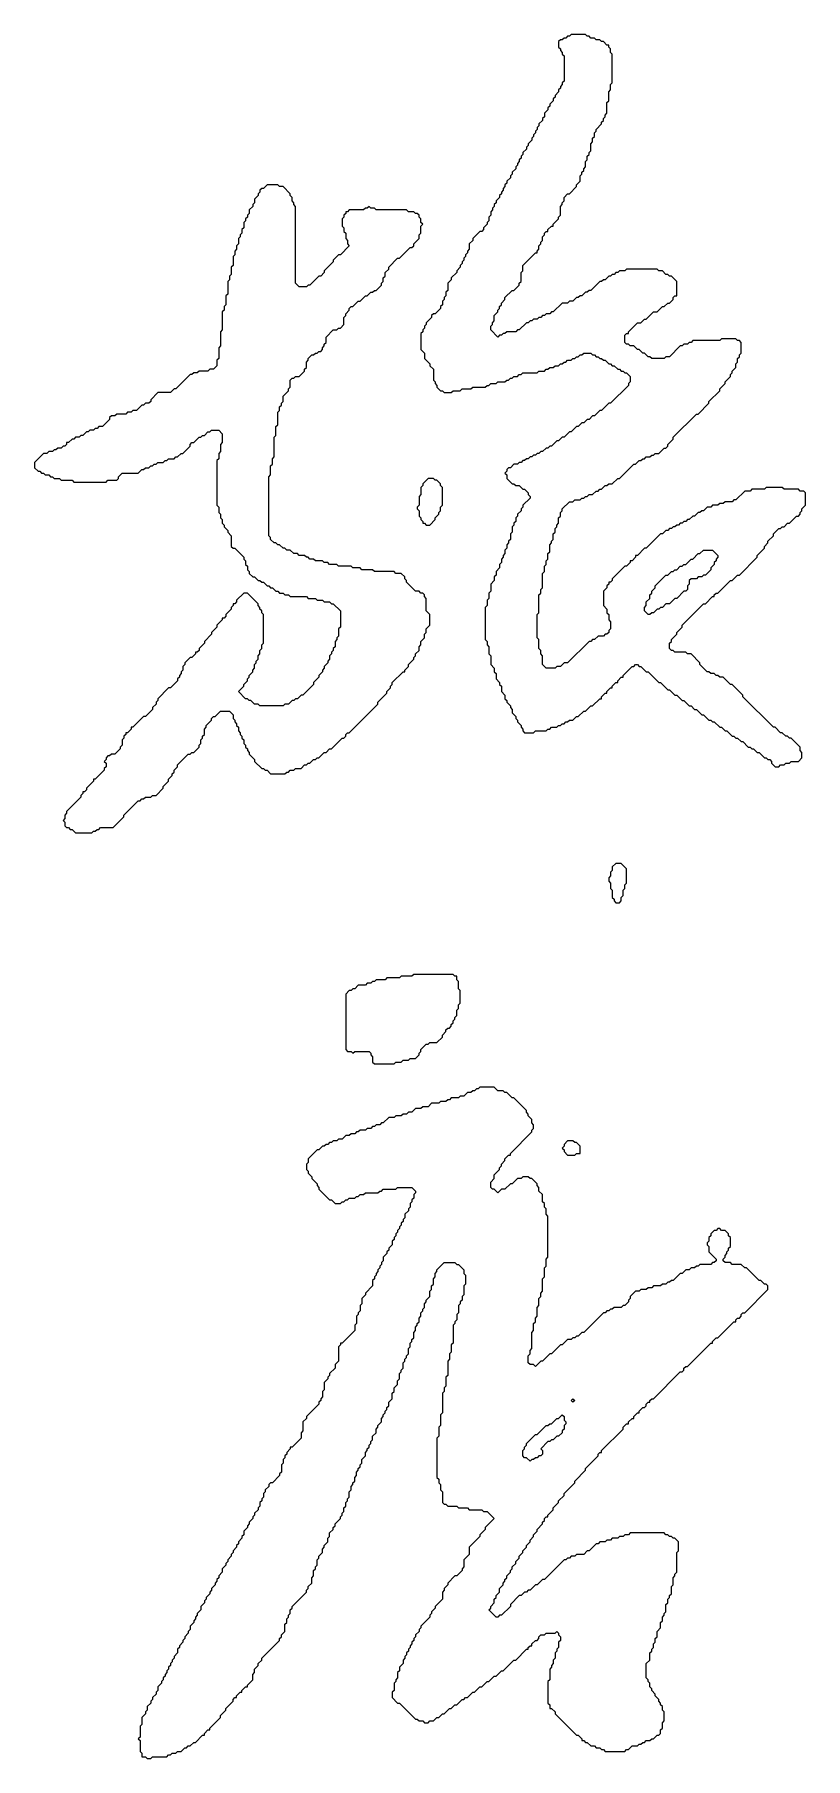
# Model space of a CAD drawing. Header units: millimetres. Extents: x 278 to 494, y 18 to 500.
import ezdxf

# ---------------------------------------------------------------- set-up
doc = ezdxf.new("R2010")
doc.units = ezdxf.units.MM

msp = doc.modelspace()

# ---------------------------------------------------------------- linework, layer by layer
for points in [[(428, 499.5), (427.5, 499), (427, 499), (426.5, 498.5), (426, 498.5), (425.5, 498), (425, 498), (424.5, 497.5), (424.5, 496), (425, 495.5), (425, 495), (425.5, 494.5), (425.5, 494), (426, 493.5), (426, 486.5), (425.5, 486), (425.5, 485.5), (425, 485), (425, 484.5), (424.5, 484), (424.5, 483.5), (423.5, 482.5), (423.5, 482), (423, 481.5), (423, 481), (422, 480), (422, 479.5), (421.5, 479), (421.5, 478.5), (420.5, 477.5), (420.5, 476.5), (420, 476), (420, 475.5), (419, 474.5), (419, 474), (418.5, 473.5), (418.5, 473), (418, 472.5), (418, 472), (417.5, 471.5), (417.5, 471), (417, 470.5), (417, 470), (416, 469), (416, 468.5), (415.5, 468), (415.5, 467.5), (414.5, 466.5), (414.5, 466), (414, 465.5), (414, 465), (413.5, 464.5), (413.5, 464), (413, 463.5), (413, 463), (412.5, 462.5), (412.5, 462), (411.5, 461), (411.5, 460.5), (411, 460), (411, 459.5), (410, 458.5), (410, 458), (409.5, 457.5), (409.5, 457), (409, 456.5), (409, 456), (408.5, 455.5), (408.5, 455), (408, 454.5), (408, 454), (407, 453), (407, 452.5), (406.5, 452), (406.5, 451.5), (406, 451), (406, 450.5), (405.5, 450), (405.5, 449), (405, 448.5), (405, 447.5), (404.5, 447), (404.5, 446.5), (403.5, 445.5), (403.5, 445), (403, 444.5), (402.5, 444.5), (400.5, 442.5), (400.5, 442), (399.5, 441), (399.5, 439.5), (399, 439), (399, 438.5), (398.5, 438), (398.5, 437.5), (398, 437), (398, 436.5), (397.5, 436), (397.5, 435.5), (397, 435), (397, 434.5), (396, 433.5), (396, 433), (394.5, 431.5), (394.5, 431), (393.5, 430), (393.5, 428), (393, 427.5), (393, 426.5), (392.5, 426), (392.5, 425.5), (392, 425), (392, 424), (391.5, 423.5), (391.5, 423), (390, 421.5), (389.5, 421.5), (389, 421), (389, 420.5), (387.5, 419), (387.5, 418.5), (387, 418), (387, 417.5), (386.5, 417), (386.5, 416.5), (386, 416), (386, 411.5), (387, 410.5), (387, 409), (388.5, 407.5), (388.5, 407), (389.5, 406), (389.5, 403), (390, 402.5), (390, 402), (390.5, 401.5), (390.5, 401), (391.5, 400), (392, 400), (392.5, 399.5), (394.5, 399.5), (395, 400), (397, 400), (397.5, 400.5), (400, 400.5), (400.5, 401), (404, 401), (404.5, 401.5), (405, 401.5), (405.5, 402), (407, 402), (407.5, 402.5), (409.5, 402.5), (410, 403), (410.5, 403), (411, 403.5), (411.5, 403.5), (412, 404), (413, 404), (413.5, 404.5), (414, 404.5), (414.5, 405), (418.5, 405), (419, 405.5), (420.5, 405.5), (421, 406), (421.5, 406), (422, 406.5), (423, 406.5), (423.5, 407), (424.5, 407), (425, 407.5), (425.5, 407.5), (426, 408), (426.5, 408), (427, 408.5), (428, 408.5), (428.5, 409), (429, 409), (429.5, 409.5), (430, 409.5), (430.5, 410), (431, 410), (431.5, 410.5), (433.5, 410.5), (434, 410), (434.5, 410), (435, 409.5), (435.5, 409.5), (436, 409), (436.5, 409), (437, 408.5), (437.5, 408.5), (438.5, 407.5), (439, 407.5), (439.5, 407), (440, 407), (441, 406), (441.5, 406), (442, 405.5), (442.5, 405.5), (443, 405), (443.5, 405), (444.5, 404), (444.5, 402.5), (444, 402), (444, 401.5), (439, 396.5), (438.5, 396.5), (436.5, 394.5), (436, 394.5), (434.5, 393), (434, 393), (433, 392), (432.5, 392), (431.5, 391), (431, 391), (430, 390), (429.5, 390), (428, 388.5), (427.5, 388.5), (426, 387), (425.5, 387), (424.5, 386), (424, 386), (422.5, 384.5), (422, 384.5), (421.5, 384), (421, 384), (420, 383), (419.5, 383), (419, 382.5), (418.5, 382.5), (418, 382), (417.5, 382), (417, 381.5), (416.5, 381.5), (416, 381), (415.5, 381), (415, 380.5), (414.5, 380.5), (414, 380), (413.5, 380), (413, 379.5), (412, 379.5), (411, 378.5), (410.5, 378.5), (410, 378), (410, 377.5), (409.5, 377), (410, 376.5), (410, 375.5), (411.5, 374), (412, 374), (412.5, 373.5), (413.5, 373.5), (414.5, 372.5), (415, 372.5), (416, 371.5), (416, 371), (416.5, 370.5), (416.5, 370), (414.5, 368), (414.5, 367.5), (414, 367), (414, 366.5), (413, 365.5), (413, 365), (412.5, 364.5), (412.5, 363.5), (412, 363), (412, 362.5), (411.5, 362), (411.5, 360.5), (411, 360), (411, 358.5), (410.5, 358), (410.5, 357.5), (410, 357), (410, 356), (409.5, 355.5), (409.5, 354.5), (409, 354), (409, 353.5), (408.5, 353), (408.5, 352), (408, 351.5), (408, 350.5), (407, 349.5), (407, 348.5), (406.5, 348), (406.5, 347), (405.5, 346), (405.5, 344), (405, 343.5), (405, 342), (404.5, 341.5), (404.5, 340), (404, 339.5), (404, 330.5), (404.5, 330), (404.5, 329), (405, 328.5), (405, 326.5), (405.5, 326), (405.5, 323.5), (406.5, 322.5), (406.5, 321.5), (407, 321), (407, 319.5), (408, 318.5), (408, 318), (408.5, 317.5), (408.5, 316), (409.5, 315), (409.5, 314), (410, 313.5), (410, 313), (411, 312), (411, 311.5), (411.5, 311), (411.5, 310), (412.5, 309), (412.5, 308.5), (413, 308), (413, 307.5), (414, 306.5), (414, 306), (414.5, 305.5), (414.5, 305), (415, 304.5), (417.5, 304.5), (418, 305), (421, 305), (421.5, 305.5), (422, 305.5), (422.5, 306), (424, 306), (424.5, 306.5), (425, 306.5), (425.5, 307), (426, 307), (426.5, 307.5), (427, 307.5), (427.5, 308), (428.5, 308), (429.5, 309), (430, 309), (431.5, 310.5), (432, 310.5), (433.5, 312), (434, 312), (436, 314), (436.5, 314), (436.5, 314.5), (437.5, 315.5), (438, 315.5), (438, 316), (439, 317), (439.5, 317), (439.5, 317.5), (440.5, 318.5), (441, 318.5), (441, 319), (442, 320), (442.5, 320), (442.5, 320.5), (445, 323), (445.5, 323), (446, 323.5), (446.5, 323.5), (447, 323), (447.5, 323), (449, 321.5), (449.5, 321.5), (452.5, 318.5), (453, 318.5), (455, 316.5), (455.5, 316.5), (457, 315), (457.5, 315), (459, 313.5), (459.5, 313.5), (461, 312), (461.5, 312), (462.5, 311), (463, 311), (464.5, 309.5), (465, 309.5), (466.5, 308), (467, 308), (467.5, 307.5), (468, 307.5), (469.5, 306), (470, 306), (471, 305), (471.5, 305), (473, 303.5), (473.5, 303.5), (474, 303), (474.5, 303), (475.5, 302), (476, 302), (477.5, 300.5), (478, 300.5), (478.5, 300), (479, 300), (480, 299), (480.5, 299), (482, 297.5), (482.5, 297.5), (483, 297), (483.5, 297), (484, 296.5), (484, 296), (485, 295), (486, 295), (486.5, 295.5), (487.5, 295.5), (488, 296), (489, 296), (489.5, 296.5), (491.5, 296.5), (492.5, 297.5), (492.5, 299), (492, 299.5), (492, 300.5), (489.5, 303), (489, 303), (488.5, 303.5), (488, 303.5), (487, 304.5), (486.5, 304.5), (485, 306), (484.5, 306), (476, 314.5), (476, 315), (473, 318), (472.5, 318), (470.5, 320), (469.5, 320), (469, 320.5), (468.5, 320.5), (468, 321), (467, 321), (466.5, 321.5), (466, 321.5), (464, 323.5), (464, 324), (461.5, 326.5), (460.5, 326.5), (460, 327), (457, 327), (456.5, 327.5), (456, 327.5), (455.5, 328), (455.5, 329.5), (456, 330), (456, 330.5), (457.5, 332), (457.5, 332.5), (459, 334), (459, 334.5), (465, 340.5), (465.5, 340.5), (467.5, 342.5), (468, 342.5), (468, 343), (468.5, 343.5), (469, 343.5), (472.5, 347), (473, 347), (474.5, 348.5), (475, 348.5), (480, 353.5), (480, 354), (482, 356), (482, 356.5), (483, 357.5), (483, 358), (484.5, 359.5), (484.5, 360), (486, 361.5), (486.5, 361.5), (487, 362), (487.5, 362), (488.5, 363), (489, 363), (491, 365), (491.5, 365), (492, 365.5), (492, 366), (492.5, 366.5), (492.5, 367), (493.5, 368), (493.5, 371.5), (493, 372), (492, 372), (491.5, 372.5), (487.5, 372.5), (487, 373), (482.5, 373), (482, 372.5), (478.5, 372.5), (478, 372), (476.5, 372), (474, 369.5), (473.5, 369.5), (473, 369), (471, 369), (470.5, 368.5), (469.5, 368.5), (469, 368), (467.5, 368), (467, 367.5), (466, 367.5), (465, 366.5), (464.5, 366.5), (464, 366), (463.5, 366), (462.5, 365), (462, 365), (461, 364), (460.5, 364), (460, 363.5), (459.5, 363.5), (459, 363), (458.5, 363), (458, 362.5), (457.5, 362.5), (457, 362), (456.5, 362), (456, 361.5), (455.5, 361.5), (455, 361), (454.5, 361), (453.5, 360), (453, 360), (449, 356), (448.5, 356), (446.5, 354), (446, 354), (446, 353.5), (445, 352.5), (444.5, 352.5), (444.5, 352), (443.5, 351), (443, 351), (439.5, 347.5), (439.5, 347), (439, 346.5), (438.5, 346.5), (438.5, 346), (438, 345.5), (438, 345), (437, 344), (437, 340), (438, 339), (438, 338), (438.5, 337.5), (438.5, 336), (439, 335.5), (439, 333.5), (438.5, 333), (438.5, 332.5), (438, 332), (437.5, 332), (437, 331.5), (435.5, 331.5), (434.5, 330.5), (434, 330.5), (433.5, 330), (433, 330), (427, 324), (426, 324), (425, 323), (424, 323), (423.5, 322.5), (421, 322.5), (420, 323.5), (420, 326), (419.5, 326.5), (419.5, 327.5), (419, 328), (419, 330.5), (418.5, 331), (418.5, 337.5), (419, 338), (419, 343), (419.5, 343.5), (419.5, 344.5), (420, 345), (420, 349), (420.5, 349.5), (420.5, 351), (421, 351.5), (421, 352.5), (421.5, 353), (421.5, 354.5), (422, 355), (422, 357), (422.5, 357.5), (422.5, 358), (423, 358.5), (423, 360), (423.5, 360.5), (423.5, 361.5), (424, 362), (424, 362.5), (424.5, 363), (424.5, 364.5), (425, 365), (425, 366), (425.5, 366.5), (425.5, 367), (427.5, 369), (428.5, 369), (429, 369.5), (430.5, 369.5), (431, 370), (431.5, 370), (432, 370.5), (432.5, 370.5), (433, 371), (434, 371), (435, 372), (435.5, 372), (436, 372.5), (436.5, 372.5), (437.5, 373.5), (438, 373.5), (438.5, 374), (439.5, 374), (441, 375.5), (441.5, 375.5), (445.5, 379.5), (446, 379.5), (447, 380.5), (447.5, 380.5), (448, 381), (448.5, 381), (449, 381.5), (450, 381.5), (450.5, 382), (451, 382), (451.5, 382.5), (452.5, 382.5), (454, 384), (454.5, 384), (455, 384.5), (455, 385), (456.5, 386.5), (456.5, 387), (463, 393.5), (463.5, 393.5), (466.5, 396.5), (466.5, 397), (469.5, 400), (469.5, 400.5), (471, 402), (471, 402.5), (472.5, 404), (472.5, 404.5), (473, 405), (473, 405.5), (474, 406.5), (474, 407.5), (474.5, 408), (474.5, 409), (475, 409.5), (475, 410), (475.5, 410.5), (475.5, 413.5), (475, 414), (474.5, 414), (474, 414.5), (470, 414.5), (469.5, 414), (462, 414), (461.5, 413.5), (461, 413.5), (460.5, 413), (459.5, 413), (459, 412.5), (458.5, 412.5), (455.5, 409.5), (454.5, 409.5), (454, 409), (450.5, 409), (450, 409.5), (449.5, 409.5), (448.5, 410.5), (448, 410.5), (447, 411.5), (446.5, 411.5), (445.5, 412.5), (444.5, 412.5), (444, 413), (443.5, 413), (443, 413.5), (443, 415.5), (443.5, 416), (444, 416), (444, 416.5), (446.5, 419), (447.5, 419), (448.5, 420), (449, 420), (451, 422), (452, 422), (453.5, 423.5), (454, 423.5), (455, 424.5), (455.5, 424.5), (456.5, 425.5), (456.5, 426), (457, 426.5), (457.5, 426.5), (457.5, 430.5), (456, 432), (455.5, 432), (455, 432.5), (454.5, 432.5), (453.5, 433.5), (452.5, 433.5), (452, 434), (443.5, 434), (443, 433.5), (441.5, 433.5), (441, 433), (440.5, 433), (440, 432.5), (439.5, 432.5), (439, 432), (438.5, 432), (437.5, 431), (437, 431), (436.5, 430.5), (436, 430.5), (433.5, 428), (433, 428), (432.5, 427.5), (432, 427.5), (431, 426.5), (430.5, 426.5), (430, 426), (429.5, 426), (428.5, 425), (427.5, 425), (427, 424.5), (425.5, 424.5), (423, 422), (422.5, 422), (422, 421.5), (421, 421.5), (420.5, 421), (420, 421), (419.5, 420.5), (419, 420.5), (418.5, 420), (417.5, 420), (417, 419.5), (416.5, 419.5), (416, 419), (415.5, 419), (413.5, 417), (413, 417), (412.5, 416.5), (410, 416.5), (409.5, 416), (409, 416), (408.5, 415.5), (408, 415.5), (407.5, 415), (405.5, 417), (405.5, 418), (406, 418.5), (406, 419), (406.5, 419.5), (406.5, 421), (407.5, 422), (407.5, 422.5), (408, 423), (408, 423.5), (408.5, 424), (408.5, 424.5), (409.5, 425.5), (409.5, 426), (411.5, 428), (412, 428), (413.5, 429.5), (413.5, 430), (414, 430.5), (414, 433), (414.5, 433.5), (414.5, 435), (418, 438.5), (418.5, 438.5), (418.5, 439), (419, 439.5), (419, 440.5), (419.5, 441), (419.5, 441.5), (420, 442), (420, 443), (420.5, 443.5), (420.5, 444), (421, 444.5), (421.5, 444.5), (421.5, 445), (422.5, 446), (423, 446), (423, 446.5), (424.5, 448), (424.5, 448.5), (425, 449), (425, 451.5), (425.5, 452), (425.5, 452.5), (426, 453), (426, 454), (427, 455), (427.5, 455), (429.5, 457), (429.5, 457.5), (430.5, 458.5), (430.5, 460), (431, 460.5), (431, 461), (431.5, 461.5), (431.5, 462), (432, 462.5), (432, 464), (432.5, 464.5), (432.5, 465.5), (433, 466), (433, 466.5), (433.5, 467), (433.5, 469), (434, 469.5), (434, 470.5), (434.5, 471), (434.5, 472), (435, 472.5), (435, 473), (436.5, 474.5), (436.5, 475), (437, 475.5), (437, 476), (437.5, 476.5), (437.5, 477), (438, 477.5), (438, 480.5), (438.5, 481), (438.5, 483.5), (439, 484), (439, 485.5), (439.5, 486), (439.5, 494), (439, 494.5), (439, 495.5), (438.5, 496), (438.5, 496.5), (438, 496.5), (437, 497.5), (436.5, 497.5), (436, 498), (435, 498), (434.5, 498.5), (433.5, 498.5), (433, 499), (432.5, 499), (432, 499.5)], [(343, 457.5), (342, 456.5), (341.5, 456.5), (341, 456), (341, 455.5), (340.5, 455), (340.5, 454.5), (339.5, 453.5), (339.5, 452.5), (339, 452), (339, 451.5), (338, 450.5), (338, 449.5), (337.5, 449), (337.5, 448.5), (337, 448), (337, 447.5), (336.5, 447), (336.5, 445.5), (336, 445), (336, 444), (335.5, 443.5), (335.5, 443), (335, 442.5), (335, 441), (334.5, 440.5), (334.5, 439.5), (334, 439), (334, 438), (333.5, 437.5), (333.5, 435), (333, 434.5), (333, 432.5), (332.5, 432), (332.5, 431), (332, 430.5), (332, 427), (331.5, 426.5), (331.5, 424), (331, 423.5), (331, 422.5), (330.5, 422), (330.5, 417), (330, 416.5), (330, 412.5), (329.5, 412), (329.5, 409), (329, 408.5), (329, 407), (328, 406), (327, 406), (326.5, 405.5), (324, 405.5), (323.5, 405), (322.5, 405), (322, 404.5), (321.5, 404.5), (317.5, 400.5), (317, 400.5), (316, 399.5), (312.5, 399.5), (310.5, 397.5), (310.5, 397), (310, 396.5), (309, 396.5), (308.5, 396), (308, 396), (306.5, 394.5), (305.5, 394.5), (305, 394), (304, 394), (303.5, 393.5), (301, 393.5), (300.5, 393), (299.5, 393), (299, 392.5), (299, 392), (297, 390), (296, 390), (295.5, 389.5), (295, 389.5), (294.5, 389), (293.5, 389), (293, 388.5), (292.5, 388.5), (291.5, 387.5), (291, 387.5), (290.5, 387), (289.5, 387), (289, 386.5), (288.5, 386.5), (287.5, 385.5), (287, 385.5), (287, 385), (286.5, 384.5), (286, 384.5), (285.5, 384), (284.5, 384), (284, 383.5), (283.5, 383.5), (283, 383), (282, 383), (281.5, 382.5), (280.5, 382.5), (278, 380), (278, 378.5), (279, 377.5), (279.5, 377.5), (280, 377), (280.5, 377), (281, 376.5), (282, 376.5), (282.5, 376), (283, 376), (283.5, 375.5), (285, 375.5), (285.5, 375), (288.5, 375), (289, 374.5), (298, 374.5), (298.5, 375), (301, 375), (301.5, 375.5), (301.5, 376), (302.5, 377), (307, 377), (308, 378), (308.5, 378), (309, 378.5), (310, 378.5), (310.5, 379), (311, 379), (311.5, 379.5), (312, 379.5), (312.5, 380), (314, 380), (314.5, 380.5), (315, 380.5), (315.5, 381), (317, 381), (317.5, 381.5), (318, 381.5), (319, 382.5), (319.5, 382.5), (321.5, 384.5), (321.5, 385), (322, 385.5), (322.5, 385.5), (324, 387), (324.5, 387), (325, 387.5), (325.5, 387.5), (326.5, 388.5), (327, 388.5), (327.5, 389), (329.5, 389), (330.5, 388), (330.5, 385.5), (330, 385), (330, 383), (329.5, 382.5), (329.5, 381), (329, 380.5), (329, 368), (329.5, 367.5), (329.5, 366), (330, 365.5), (330, 364.5), (330.5, 364), (330.5, 363), (331, 362.5), (331, 362), (332, 361), (332, 360.5), (333, 359.5), (333, 356.5), (333.5, 356), (334, 356), (336.5, 353.5), (336.5, 353), (337, 352.5), (337, 351.5), (337.5, 351), (337.5, 350), (338, 349.5), (338, 349), (339, 348), (339.5, 348), (340.5, 347), (341, 347), (341.5, 346.5), (342, 346.5), (343, 345.5), (343.5, 345.5), (344, 345), (344.5, 345), (345.5, 344), (346, 344), (346.5, 343.5), (347.5, 343.5), (348, 343), (349, 343), (349.5, 342.5), (354, 342.5), (354.5, 342), (356.5, 342), (357, 341.5), (358.5, 341.5), (359, 341), (360.5, 341), (361, 340.5), (361.5, 340.5), (363.5, 338.5), (363.5, 334), (363, 333.5), (363, 331.5), (362.5, 331), (362.5, 330.5), (362, 330), (362, 328.5), (361.5, 328), (361.5, 327.5), (361, 327), (361, 326.5), (360.5, 326), (360.5, 325), (360, 324.5), (360, 324), (359, 323), (359, 322.5), (358.5, 322), (358.5, 321.5), (357.5, 320.5), (357.5, 320), (356, 318.5), (356, 318), (353, 315), (352.5, 315), (351.5, 314), (351, 314), (350.5, 313.5), (350, 313.5), (349, 312.5), (348, 312.5), (347.5, 312), (341, 312), (340.5, 312.5), (339.5, 312.5), (338.5, 313.5), (338, 313.5), (337.5, 314), (337, 314), (335, 316), (336.5, 317.5), (336.5, 318), (337.5, 319), (337.5, 319.5), (338, 320), (338, 320.5), (339, 321.5), (339, 322), (339.5, 322.5), (339.5, 323.5), (340, 324), (340, 324.5), (340.5, 325), (340.5, 326), (341, 326.5), (341, 327.5), (341.5, 328), (341.5, 329), (342, 329.5), (342, 337.5), (341.5, 338), (341.5, 338.5), (341, 339), (341, 339.5), (340.5, 340), (340.5, 340.5), (337.5, 343.5), (336.5, 343.5), (334.5, 341.5), (334.5, 341), (334, 340.5), (333.5, 340.5), (333.5, 340), (333, 339.5), (333, 339), (331.5, 337.5), (331.5, 337), (331, 336.5), (330.5, 336.5), (330.5, 336), (329, 334.5), (329, 334), (327.5, 332.5), (327.5, 332), (325.5, 330), (325.5, 329.5), (324, 328), (324, 327.5), (323.5, 327), (323, 327), (323, 326.5), (322, 325.5), (321.5, 325.5), (320, 324), (320, 323.5), (319.5, 323), (319.5, 322), (319, 321.5), (319, 321), (318.5, 320.5), (318.5, 320), (318, 319.5), (318, 319), (316, 317), (315.5, 317), (312.5, 314), (312.5, 313.5), (312, 313), (312, 312.5), (311, 311.5), (311, 311), (309, 309), (308.5, 309), (305.5, 306), (305, 306), (305, 305.5), (304, 304.5), (303.5, 304.5), (303.5, 304), (303, 303.5), (303, 303), (302.5, 302.5), (302.5, 301), (302, 300.5), (302, 300), (300.5, 298.5), (299.5, 298.5), (299, 298), (298.5, 298), (298, 297.5), (298, 297), (297.5, 296.5), (298, 296), (298, 295), (297.5, 294.5), (297.5, 294), (295, 291.5), (294.5, 291.5), (294.5, 291), (292.5, 289), (292.5, 288.5), (292, 288), (291.5, 288), (291.5, 287.5), (291, 287), (291, 286.5), (287, 282.5), (287, 282), (286.5, 281.5), (286.5, 280.5), (286, 280), (286.5, 279.5), (286.5, 278.5), (287, 278), (287.5, 278), (288, 277.5), (288.5, 277.5), (289.5, 276.5), (294, 276.5), (294.5, 277), (295, 277), (295.5, 277.5), (296, 277.5), (296.5, 278), (300, 278), (303, 281), (303, 281.5), (307, 285.5), (307.5, 285.5), (308, 286), (308.5, 286), (309, 286.5), (310.5, 286.5), (311, 287), (312, 287), (314, 289), (314, 289.5), (315.5, 291), (315.5, 291.5), (316.5, 292.5), (316.5, 293), (317, 293.5), (317, 294), (318, 295), (318, 295.5), (321, 298.5), (321.5, 298.5), (322, 299), (322.5, 299), (324, 300.5), (324, 301), (324.5, 301.5), (324.5, 302.5), (325, 303), (325, 303.5), (325.5, 304), (325.5, 305.5), (326, 306), (326, 306.5), (327.5, 308), (327.5, 308.5), (328, 309), (328.5, 309), (330, 310.5), (332.5, 310.5), (333.5, 309.5), (333.5, 308.5), (334, 308), (334, 307.5), (334.5, 307), (334.5, 306.5), (335, 306), (335, 305), (335.5, 304.5), (335.5, 304), (336, 303.5), (336, 303), (336.5, 302.5), (336.5, 301.5), (337, 301), (337, 300.5), (337.5, 300), (337.5, 299.5), (338, 299), (338, 298.5), (339.5, 297), (339.5, 296.5), (341.5, 294.5), (342, 294.5), (342.5, 294), (343, 294), (344, 293), (348, 293), (348.5, 293.5), (349, 293.5), (349.5, 294), (350.5, 294), (351, 294.5), (352.5, 294.5), (353.5, 295.5), (354, 295.5), (354.5, 296), (355, 296), (356, 297), (356.5, 297), (357, 297.5), (357.5, 297.5), (359, 299), (359.5, 299), (360.5, 300), (361, 300), (364, 303), (364.5, 303), (365, 303.5), (365, 304), (365.5, 304.5), (366, 304.5), (374, 312.5), (374, 313), (376.5, 315.5), (376.5, 316), (377.5, 317), (377.5, 317.5), (378, 318), (378, 318.5), (381, 321.5), (381.5, 321.5), (381.5, 322), (382.5, 323), (382.5, 323.5), (384, 325), (384, 325.5), (384.5, 326), (384.5, 326.5), (385.5, 327.5), (385.5, 328.5), (386, 329), (386, 330), (387, 331), (387, 332), (387.5, 332.5), (387.5, 333.5), (388.5, 334.5), (388.5, 337.5), (387.5, 338.5), (387.5, 342), (387, 342.5), (387, 343), (386.5, 343.5), (386, 343.5), (385.5, 344), (384.5, 344), (382, 346.5), (382, 347), (381.5, 347.5), (381.5, 348), (380.5, 349), (379, 349), (378.5, 349.5), (373, 349.5), (372.5, 350), (369.5, 350), (369, 350.5), (367, 350.5), (366.5, 351), (363, 351), (362.5, 351.5), (360.5, 351.5), (360, 352), (359, 352), (358.5, 352.5), (356.5, 352.5), (356, 353), (355, 353), (354.5, 353.5), (354, 353.5), (353.5, 354), (352, 354), (351.5, 354.5), (350.5, 354.5), (349.5, 355.5), (348.5, 355.5), (348, 356), (347.5, 356), (346.5, 357), (346, 357), (345.5, 357.5), (345, 357.5), (344, 358.5), (344, 359), (343.5, 359.5), (343.5, 376), (344, 376.5), (344, 379), (344.5, 379.5), (344.5, 381), (345, 381.5), (345, 387), (345.5, 387.5), (345.5, 390), (346, 390.5), (346, 394), (346.5, 394.5), (346.5, 395.5), (347, 396), (347, 396.5), (347.5, 397), (347.5, 398.5), (349, 400), (349, 400.5), (349.5, 401), (349.5, 403), (350, 403.5), (350.5, 403.5), (351, 404), (352, 404), (353.5, 405.5), (353.5, 406), (354, 406.5), (354, 408), (354.5, 408.5), (354.5, 409), (355.5, 410), (356, 410), (356.5, 410.5), (357, 410.5), (357.5, 411), (358, 411), (358.5, 411.5), (358.5, 412), (359, 412.5), (359, 413), (359.5, 413.5), (359.5, 415), (361.5, 417), (362.5, 417), (363, 417.5), (363.5, 417.5), (364.5, 418.5), (364.5, 420.5), (365, 421), (365, 421.5), (366, 422.5), (366, 423), (366.5, 423.5), (367, 423.5), (368.5, 425), (369, 425), (370.5, 426.5), (371, 426.5), (372, 427.5), (372.5, 427.5), (373, 428), (373.5, 428), (375, 429.5), (375, 430), (375.5, 430.5), (375.5, 431.5), (376, 432), (376, 433), (377, 434), (377, 434.5), (379.5, 437), (380, 437), (383, 440), (383.5, 440), (384, 440.5), (384, 441), (385.5, 442.5), (385.5, 443.5), (386, 444), (386, 446), (386.5, 446.5), (386, 447), (386, 448), (385.5, 448.5), (385.5, 449), (385, 449.5), (384.5, 449.5), (384, 450), (382.5, 450), (382, 450.5), (373.5, 450.5), (373, 451), (372, 451), (371.5, 451.5), (371, 451), (370.5, 451), (370, 450.5), (366, 450.5), (365.5, 450), (365, 450), (365, 449.5), (364.5, 449), (364.5, 448.5), (364, 448), (364, 446), (364.5, 445.5), (364.5, 444.5), (365, 444), (365, 442.5), (365.5, 442), (365.5, 441), (366, 440.5), (363.5, 438), (363, 438), (361.5, 436.5), (361.5, 436), (359, 433.5), (359, 433), (358, 432), (357.5, 432), (355, 429.5), (354.5, 429.5), (354, 429), (352, 429), (351, 430), (351, 451.5), (350.5, 452), (350.5, 452.5), (350, 453), (350, 454), (349.5, 454.5), (349.5, 455), (347.5, 457), (346.5, 457), (346, 457.5)], [(388, 375.5), (386.5, 374), (386.5, 373.5), (386, 373), (386, 371), (385.5, 370.5), (385.5, 368), (385, 367.5), (385, 367), (385.5, 366.5), (385.5, 365), (386, 364.5), (386, 364), (386.5, 363.5), (386.5, 363), (387, 363), (387.5, 362.5), (388.5, 362.5), (390, 364), (390, 364.5), (391, 365.5), (391, 366), (391.5, 366.5), (391.5, 367.5), (392, 368), (392, 373), (391.5, 373.5), (391.5, 374), (390.5, 375), (390, 375), (389.5, 375.5)], [(465, 355.5), (467.5, 355.5), (469, 354), (469, 353.5), (468.5, 353), (468.5, 352.5), (468, 352), (468, 351.5), (467, 350.5), (467, 350), (465.5, 348.5), (465, 348.5), (464.5, 348), (463.5, 348), (463, 347.5), (461.5, 347.5), (461, 347), (461, 346), (460.5, 345.5), (460.5, 344.5), (460, 344), (459.5, 344), (457.5, 342), (457, 342), (455.5, 340.5), (454.5, 340.5), (453.5, 339.5), (453, 339.5), (452.5, 339), (452, 339), (451, 338), (450.5, 338), (450, 337.5), (449.5, 337.5), (448.5, 338.5), (448.5, 339.5), (449, 340), (449, 341), (450, 342), (450, 343), (450.5, 343.5), (450.5, 344), (451.5, 345), (451.5, 345.5), (454.5, 348.5), (455, 348.5), (456, 349.5), (456.5, 349.5), (457, 350), (457.5, 350), (458.5, 351), (459, 351), (459.5, 351.5), (460, 351.5), (461.5, 353), (462, 353), (463.5, 354.5), (464, 354.5)], [(440.5, 268), (439.5, 267), (439.5, 266), (439, 265.5), (439, 264.5), (438.5, 264), (438.5, 263), (439, 262.5), (439, 261), (439.5, 260.5), (439.5, 258.5), (440, 258), (440, 257.5), (440.5, 257), (441.5, 257), (442, 257.5), (442, 258.5), (442.5, 259), (442.5, 260.5), (443, 261), (443, 262), (443.5, 262.5), (443.5, 266.5), (442, 268)], [(384, 237), (383.5, 236.5), (380.5, 236.5), (380, 236), (376.5, 236), (376, 235.5), (373.5, 235.5), (373, 235), (372.5, 235), (372, 234.5), (371, 234.5), (370.5, 234), (368.5, 234), (367.5, 233), (367, 233), (366.5, 232.5), (366, 232.5), (365, 231.5), (365, 216), (365.5, 215.5), (366.5, 215.5), (367, 215), (367.5, 215.5), (371.5, 215.5), (372, 215), (372, 214.5), (372.5, 214), (372.5, 212.5), (373, 212), (378.5, 212), (379, 212.5), (380.5, 212.5), (381, 213), (382.5, 213), (383, 213.5), (384.5, 213.5), (385.5, 214.5), (385.5, 215), (386, 215.5), (386, 216), (387.5, 217.5), (388, 217.5), (388.5, 218), (390.5, 218), (392, 219.5), (392, 220), (393, 221), (393, 221.5), (393.5, 222), (394, 222), (394.5, 222.5), (394.5, 223), (395, 223.5), (395, 224), (395.5, 224.5), (395.5, 225), (396, 225.5), (396, 227), (396.5, 227.5), (396.5, 228.5), (397, 229), (397, 232.5), (396.5, 233), (396.5, 235), (396, 235.5), (396, 236.5), (395.5, 236.5), (395, 237)], [(402.5, 205.5), (402, 205), (401.5, 205), (401, 204.5), (400.5, 204.5), (400, 204), (399, 204), (398, 203), (397, 203), (396.5, 202.5), (394.5, 202.5), (394, 202), (393.5, 202), (393, 201.5), (391.5, 201.5), (391, 201), (389, 201), (388, 200), (386.5, 200), (386, 199.5), (384.5, 199.5), (383.5, 198.5), (382.5, 198.5), (382, 198), (381, 198), (380.5, 197.5), (379, 197.5), (378.5, 197), (377, 197), (375.5, 195.5), (375, 195.5), (374.5, 195), (373.5, 195), (373, 194.5), (372.5, 194.5), (372, 194), (371, 194), (370.5, 193.5), (369, 193.5), (368.5, 193), (368, 193), (367.5, 192.5), (366.5, 192.5), (366, 192), (365, 192), (364, 191), (363, 191), (362.5, 190.5), (361.5, 190.5), (361, 190), (360.5, 190), (360, 189.5), (359.5, 189.5), (359, 189), (358.5, 189), (357.5, 188), (357, 188), (354.5, 185.5), (354.5, 184.5), (354, 184), (354, 182.5), (354.5, 182), (354.5, 181.5), (355.5, 180.5), (355.5, 180), (357, 178.5), (357, 178), (357.5, 177.5), (357.5, 177), (360.5, 174), (361, 174), (362, 173), (363.5, 173), (364, 173.5), (364.5, 173.5), (365, 174), (365.5, 174), (366, 174.5), (367.5, 174.5), (368, 175), (368.5, 175), (369, 175.5), (370, 175.5), (370.5, 176), (374, 176), (374.5, 176.5), (375, 176.5), (375.5, 177), (379, 177), (379.5, 177.5), (383.5, 177.5), (384.5, 176.5), (384.5, 176), (384, 175.5), (384, 174.5), (383.5, 174), (383.5, 173.5), (383, 173), (383, 172), (382.5, 171.5), (382.5, 171), (381.5, 170), (381.5, 169), (381, 168.5), (381, 168), (380.5, 167.5), (380.5, 167), (380, 166.5), (380, 166), (379.5, 165.5), (379.5, 165), (379, 164.5), (379, 164), (378.5, 163.5), (378.5, 163), (378, 162.5), (378, 161.5), (377, 160.5), (377, 160), (376.5, 159.5), (376.5, 159), (375.5, 158), (375.5, 157), (375, 156.5), (375, 156), (374.5, 155.5), (374.5, 155), (374, 154.5), (374, 154), (373.5, 153.5), (373.5, 153), (373, 152.5), (373, 152), (372.5, 151.5), (372.5, 150), (370.5, 148), (370.5, 147.5), (369.5, 146.5), (369.5, 145), (369, 144.5), (369, 143), (368.5, 142.5), (368.5, 142), (368, 141.5), (368, 139.5), (367.5, 139), (367.5, 137.5), (364, 134), (363.5, 134), (363.5, 133.5), (363, 133), (363, 129), (362, 128), (362, 127), (360.5, 125.5), (360.5, 125), (360, 124.5), (360, 124), (359, 123), (359, 121), (358.5, 120.5), (358.5, 119), (358, 118.5), (358, 118), (357.5, 117.5), (357.5, 117), (354, 113.5), (354, 113), (353, 112), (353, 109.5), (352.5, 109), (352.5, 107.5), (350, 105), (349.5, 105), (349.5, 104.5), (348.5, 103.5), (348.5, 103), (348, 102.5), (348, 102), (347.5, 101.5), (347.5, 100.5), (347, 100), (347, 98), (346.5, 97.5), (346.5, 97), (344.5, 95), (344, 95), (343.5, 94.5), (343.5, 94), (342.5, 93), (342.5, 92.5), (342, 92), (342, 91), (341.5, 90.5), (341.5, 90), (341, 89.5), (341, 88.5), (340.5, 88), (340.5, 87.5), (339.5, 86.5), (339.5, 86), (339, 85.5), (339, 85), (338, 84), (338, 83.5), (337.5, 83), (337.5, 82.5), (336.5, 81.5), (336.5, 80.5), (336, 80), (336, 79.5), (335, 78.5), (335, 78), (334.5, 77.5), (334.5, 77), (333.5, 76), (333.5, 75.5), (333, 75), (333, 74.5), (332, 73.5), (332, 73), (331.5, 72.5), (331.5, 72), (330.5, 71), (330.5, 70), (329.5, 69), (329.5, 68.5), (329, 68), (329, 67.5), (328.5, 67), (328.5, 66.5), (327.5, 65.5), (327.5, 65), (327, 64.5), (327, 64), (326, 63), (326, 62.5), (325.5, 62), (325.5, 61.5), (324.5, 60.5), (324.5, 59.5), (323.5, 58.5), (323.5, 58), (323, 57.5), (323, 57), (322.5, 56.5), (322.5, 56), (321.5, 55), (321.5, 54), (321, 53.5), (321, 53), (320, 52), (320, 51.5), (319.5, 51), (319.5, 50.5), (318.5, 49.5), (318.5, 49), (318, 48.5), (318, 47.5), (317, 46.5), (317, 46), (316.5, 45.5), (316.5, 45), (316, 44.5), (316, 44), (315.5, 43.5), (315.5, 43), (315, 42.5), (315, 42), (314.5, 41.5), (314.5, 41), (314, 40.5), (314, 40), (313.5, 39.5), (313.5, 39), (312.5, 38), (312.5, 37), (312, 36.5), (312, 36), (311, 35), (311, 34.5), (310.5, 34), (310.5, 33.5), (309.5, 32.5), (309.5, 31.5), (309, 31), (309, 30.5), (308, 29.5), (308, 27.5), (307.5, 27), (307.5, 24), (307, 23.5), (307.5, 23), (307.5, 20), (308, 19.5), (308, 18.5), (309, 18.5), (309.5, 18), (310.5, 18), (311, 18.5), (315, 18.5), (315.5, 19), (316, 19), (316.5, 19.5), (317.5, 19.5), (318, 20), (319, 20), (320, 21), (320.5, 21), (321, 21.5), (321.5, 21.5), (322.5, 22.5), (323, 22.5), (325, 24.5), (325.5, 24.5), (325.5, 25), (326.5, 26), (327, 26), (327, 26.5), (330, 29.5), (330, 30), (331.5, 31.5), (331.5, 32), (333.5, 34), (333.5, 34.5), (334, 35), (334.5, 35), (334.5, 35.5), (335.5, 36.5), (336, 36.5), (336, 37), (337, 38), (337.5, 38), (337.5, 38.5), (339, 40), (339, 41.5), (339.5, 42), (339.5, 43), (340.5, 44), (340.5, 44.5), (341.5, 45.5), (341.5, 46), (346.5, 51), (346.5, 51.5), (347, 52), (347, 52.5), (348, 53.5), (348, 55.5), (348.5, 56), (348.5, 57), (349, 57.5), (349, 58), (349.5, 58.5), (349.5, 59.5), (350, 60), (350, 60.5), (354, 64.5), (354, 65), (354.5, 65.5), (354.5, 66), (355.5, 67), (355.5, 68.5), (356, 69), (356, 70.5), (356.5, 71), (356.5, 71.5), (357, 72), (357, 73.5), (357.5, 74), (357.5, 74.5), (358.5, 75.5), (358.5, 76.5), (359, 77), (359, 77.5), (360, 78.5), (360, 79.5), (360.5, 80), (360.5, 81), (361.5, 82), (361.5, 82.5), (362, 83), (362, 83.5), (363.5, 85), (363.5, 85.5), (364, 86), (364, 86.5), (364.5, 87), (364.5, 88), (365, 88.5), (365, 89.5), (365.5, 90), (365.5, 90.5), (366, 91), (366, 92.5), (366.5, 93), (366.5, 94), (367, 94.5), (367, 95), (367.5, 95.5), (367.5, 96.5), (368, 97), (368, 98), (368.5, 98.5), (368.5, 99), (369, 99.5), (369, 100), (369.5, 100.5), (369.5, 101.5), (370.5, 102.5), (370.5, 103.5), (371, 104), (371, 104.5), (371.5, 105), (371.5, 105.5), (372, 106), (372, 106.5), (372.5, 107), (372.5, 108), (373.5, 109), (373.5, 110), (374, 110.5), (374, 111), (375, 112), (375, 113), (375.5, 113.5), (375.5, 114), (376, 114.5), (376, 115), (376.5, 115.5), (376.5, 116), (377, 116.5), (377, 117.5), (378, 118.5), (378, 120), (378.5, 120.5), (378.5, 121.5), (379.5, 122.5), (379.5, 123.5), (380, 124), (380, 125.5), (380.5, 126), (380.5, 126.5), (381, 127), (381, 128.5), (381.5, 129), (381.5, 129.5), (382, 130), (382, 130.5), (382.5, 131), (382.5, 132.5), (383, 133), (383, 134), (383.5, 134.5), (383.5, 135), (384, 135.5), (384, 137), (384.5, 137.5), (384.5, 138.5), (385, 139), (385, 139.5), (385.5, 140), (385.5, 141), (386, 141.5), (386, 142.5), (386.5, 143), (386.5, 143.5), (387, 144), (387, 145), (387.5, 145.5), (387.5, 146), (388.5, 147), (388.5, 148.5), (389, 149), (389, 150), (389.5, 150.5), (389.5, 152), (390, 152.5), (390, 153.5), (390.5, 154), (390.5, 154.5), (392.5, 156.5), (395.5, 156.5), (396, 156), (396.5, 156), (398, 154.5), (398, 153.5), (398.5, 153), (398.5, 150.5), (398, 150), (398, 147.5), (397.5, 147), (397.5, 146), (397, 145.5), (397, 145), (396.5, 144.5), (396.5, 142.5), (396, 142), (396, 140.5), (395.5, 140), (395.5, 139.5), (395, 139), (395, 134), (394.5, 133.5), (394.5, 131.5), (394, 131), (394, 129.5), (393.5, 129), (393.5, 125), (393, 124.5), (393, 122), (392.5, 121.5), (392.5, 120.5), (392, 120), (392, 114.5), (391.5, 114), (391.5, 111), (391, 110.5), (391, 108), (390.5, 107.5), (390.5, 96.5), (391, 96), (391, 95), (391.5, 94.5), (391.5, 93), (392, 92.5), (392, 89.5), (392.5, 89), (393, 89), (393.5, 88.5), (396, 88.5), (396.5, 88), (399, 88), (399.5, 87.5), (403, 87.5), (403.5, 87), (404.5, 87), (406.5, 85), (404, 82.5), (404, 82), (402.5, 80.5), (402.5, 80), (399.5, 77), (399.5, 75), (398, 73.5), (398, 71.5), (397.5, 71), (397.5, 70.5), (396, 69), (395.5, 69), (393.5, 67), (393.5, 66.5), (392.5, 65.5), (392.5, 65), (392, 64.5), (392, 62.5), (390, 60.5), (390, 60), (389, 59), (389, 58.5), (388.5, 58), (388.5, 57.5), (386, 55), (386, 54.5), (385.5, 54), (385.5, 53.5), (384.5, 52.5), (384.5, 52), (384, 51.5), (384, 51), (383.5, 50.5), (383.5, 50), (383, 49.5), (383, 49), (382.5, 48.5), (382.5, 48), (382, 47.5), (382, 47), (381.5, 46.5), (381.5, 46), (381, 45.5), (381, 44.5), (380, 43.5), (380, 42.5), (379.5, 42), (379.5, 40.5), (379, 40), (379, 39.5), (378.5, 39), (378.5, 37), (378, 36.5), (378, 35), (379.5, 33.5), (380, 33.5), (384.5, 29), (385, 29), (385.5, 28.5), (386.5, 28.5), (387, 28), (388, 28), (388.5, 28.5), (389.5, 28.5), (390.5, 29.5), (391, 29.5), (392, 30.5), (392.5, 30.5), (394, 32), (394.5, 32), (395.5, 33), (396, 33), (397.5, 34.5), (398, 34.5), (398.5, 35), (399, 35), (400.5, 36.5), (401, 36.5), (402.5, 38), (403, 38), (404.5, 39.5), (405, 39.5), (406.5, 41), (407, 41), (408.5, 42.5), (409, 42.5), (412, 45.5), (412.5, 45.5), (415.5, 48.5), (416, 48.5), (416, 49), (416.5, 49.5), (417, 49.5), (417, 50), (418, 51), (418.5, 51), (419, 51.5), (419, 52), (419.5, 52.5), (420.5, 52.5), (421, 53), (423.5, 53), (424, 53.5), (424.5, 53), (424.5, 52.5), (425, 52), (425, 51), (424.5, 50.5), (424.5, 49), (424, 48.5), (424, 48), (423.5, 47.5), (423.5, 46), (423, 45.5), (423, 44.5), (422.5, 44), (422.5, 43.5), (422, 43), (422, 40), (421.5, 39.5), (421.5, 33.5), (422, 33), (422, 32), (422.5, 32), (423.5, 31), (423.5, 30.5), (429.5, 24.5), (430, 24.5), (431, 23.5), (431, 23), (431.5, 23), (432, 22.5), (432.5, 22.5), (433.5, 21.5), (434.5, 21.5), (435, 21), (436, 21), (436.5, 20.5), (437, 20.5), (437.5, 20), (443, 20), (443.5, 20.5), (444, 20.5), (445, 21.5), (446.5, 21.5), (447, 22), (447.5, 22), (448, 22.5), (448.5, 22.5), (449, 23), (450, 23), (450.5, 23.5), (451, 23.5), (452, 24.5), (452.5, 24.5), (453, 25), (453, 26), (453.5, 26.5), (453.5, 28), (454, 28.5), (454, 31), (453.5, 31.5), (453.5, 32.5), (453, 33), (453, 33.5), (452.5, 34), (452.5, 34.5), (451.5, 35.5), (451.5, 36), (450.5, 37), (450.5, 37.5), (450, 38), (450, 39), (449.5, 39.5), (449.5, 40), (449, 40.5), (449, 44.5), (450, 45.5), (450, 47.5), (450.5, 48), (450.5, 48.5), (451, 49), (451, 50), (451.5, 50.5), (451.5, 51.5), (452, 52), (452, 53.5), (453, 54.5), (453, 56), (453.5, 56.5), (453.5, 57.5), (454, 58), (454, 58.5), (454.5, 59), (454.5, 61), (455, 61.5), (455, 62.5), (455.5, 63), (455.5, 63.5), (456, 64), (456, 66), (456.5, 66.5), (456.5, 68.5), (457, 69), (457, 69.5), (457.5, 70), (457.5, 75.5), (458, 76), (458, 78.5), (457, 79.5), (456.5, 79.5), (456, 80), (455.5, 80), (455, 80.5), (454.5, 80.5), (454, 81), (444.5, 81), (444, 80.5), (443, 80.5), (442.5, 80), (441.5, 80), (441, 79.5), (439.5, 79.5), (439, 79), (438, 79), (437.5, 78.5), (436, 78.5), (435.5, 78), (435, 78), (433, 76), (432.5, 76), (431.5, 75), (429.5, 75), (429, 74.5), (428, 74.5), (427.5, 74), (427, 74), (426.5, 73.5), (426, 73.5), (420.5, 68), (420, 68), (418.5, 66.5), (418, 66.5), (416.5, 65), (416, 65), (415.5, 64.5), (415, 64.5), (414, 63.5), (413.5, 63.5), (411, 61), (411, 60.5), (408.5, 58), (408, 58), (407.5, 57.5), (407, 57.5), (405, 59.5), (405.5, 60), (405.5, 60.5), (406.5, 61.5), (406.5, 62.5), (407, 63), (407, 63.5), (408, 64.5), (408, 65.5), (409, 66.5), (409, 67), (409.5, 67.5), (409.5, 68), (410, 68.5), (410, 69), (411, 70), (411, 70.5), (411.5, 71), (411.5, 71.5), (412.5, 72.5), (412.5, 73), (413.5, 74), (413.5, 74.5), (414.5, 75.5), (414.5, 76), (415.5, 77), (415.5, 77.5), (416.5, 78.5), (416.5, 79), (417.5, 80), (417.5, 80.5), (418.5, 81.5), (418.5, 82), (420, 83.5), (420, 84), (420.5, 84.5), (420.5, 85), (421, 85.5), (421.5, 85.5), (421.5, 86), (423, 87.5), (423, 88), (424.5, 89.5), (424.5, 90), (426, 91.5), (426, 92), (429, 95), (429, 95.5), (432, 98.5), (432, 99), (435.5, 102.5), (435.5, 103), (436, 103.5), (436.5, 103.5), (436.5, 104), (442.5, 110), (442.5, 110.5), (443.5, 111.5), (444, 111.5), (444, 112), (445, 113), (445.5, 113), (445.5, 113.5), (446.5, 114.5), (447, 114.5), (447, 115), (448, 116), (448.5, 116), (449, 116.5), (449, 117), (449.5, 117.5), (450, 117.5), (450, 118), (450.5, 118.5), (451, 118.5), (458.5, 126), (459, 126), (459.5, 126.5), (459.5, 127), (460, 127.5), (460.5, 127.5), (467, 134), (467.5, 134), (467.5, 134.5), (468.5, 135.5), (469, 135.5), (473.5, 140), (474, 140), (474, 140.5), (474.5, 141), (475, 141), (475.5, 141.5), (475.5, 142), (476, 142.5), (476.5, 142.5), (483, 149), (483, 150), (482.5, 150.5), (482, 150.5), (481, 151.5), (480.5, 151.5), (477, 155), (476.5, 155), (475.5, 156), (473, 156), (472.5, 156.5), (471, 156.5), (470.5, 157), (470.5, 157.5), (471, 158), (471, 158.5), (471.5, 159), (471.5, 159.5), (472, 160), (472, 160.5), (472.5, 161), (472.5, 163.5), (472, 164), (472, 164.5), (471, 165.5), (470, 165.5), (469.5, 166), (469, 166), (468.5, 165.5), (468, 165.5), (467, 164.5), (467, 164), (466.5, 163.5), (466.5, 162.5), (466, 162), (466, 161.5), (466.5, 161), (466.5, 159.5), (468.5, 157.5), (468.5, 157), (468, 156.5), (467.5, 156.5), (467, 156), (464, 156), (463.5, 155.5), (463, 155.5), (462.5, 155), (461.5, 155), (461, 154.5), (460, 154.5), (459, 153.5), (458.5, 153.5), (456.5, 151.5), (456, 151.5), (455.5, 151), (455, 151), (454.5, 150.5), (453.5, 150.5), (453, 150), (451, 150), (450.5, 149.5), (449.5, 149.5), (449, 149), (447.5, 149), (447, 148.5), (446, 148.5), (444.5, 147), (444.5, 146.5), (444, 146), (444, 145.5), (443, 144.5), (442.5, 144.5), (442, 144), (440, 144), (439.5, 143.5), (439, 143.5), (438.5, 143), (438, 143), (437.5, 142.5), (437, 142.5), (431.5, 137), (431, 137), (430, 136), (429.5, 136), (429, 135.5), (428.5, 135.5), (428, 135), (427, 135), (425.5, 133.5), (425, 133.5), (422.5, 131), (422, 131), (420, 129), (419.5, 129), (418, 127.5), (417.5, 128), (416.5, 128), (416, 128.5), (416, 130.5), (416.5, 131), (416.5, 132), (417, 132.5), (417, 137), (417.5, 137.5), (417.5, 139.5), (418, 140), (418, 141), (418.5, 141.5), (418.5, 144), (419, 144.5), (419, 146.5), (419.5, 147), (419.5, 148), (420, 148.5), (420, 152), (420.5, 152.5), (420.5, 155), (421, 155.5), (421, 157.5), (421.5, 158), (421.5, 169.5), (421, 170), (421, 171.5), (420.5, 172), (420.5, 173), (420, 173.5), (420, 175.5), (419, 176.5), (419, 177.5), (418.5, 178), (418.5, 178.5), (417, 180), (416.5, 180), (416, 180.5), (414.5, 180.5), (414, 180), (413, 180), (411.5, 178.5), (411, 178.5), (409.5, 177), (408.5, 177), (407.5, 176), (406.5, 177), (406, 177), (405.5, 177.5), (405.5, 179), (406.5, 180), (406.5, 181), (408, 182.5), (408, 183), (408.5, 183.5), (408.5, 184), (409.5, 185), (409.5, 185.5), (410.5, 186.5), (411, 186.5), (411, 187), (417, 193), (417, 193.5), (417.5, 194), (417.5, 195), (417, 195.5), (417, 196.5), (416, 197.5), (416, 198), (415.5, 198.5), (415.5, 199), (412, 202.5), (411.5, 202.5), (410, 204), (409.5, 204), (409, 204.5), (407.5, 204.5), (406.5, 205.5)], [(427, 190.5), (426, 189.5), (426, 189), (425.5, 188.5), (426, 188), (426, 187.5), (427, 186.5), (429, 186.5), (429.5, 187), (430.5, 187), (430.5, 189), (429.5, 190), (429, 190), (428.5, 190.5)], [(428, 118), (428.5, 118.5), (429, 118), (428.5, 117.5)], [(425.5, 114), (426, 113.5), (426, 112.5), (426.5, 112), (426.5, 111.5), (426, 111), (426, 110), (425.5, 109.5), (425.5, 109), (424.5, 108), (424, 108), (423, 107), (422.5, 107), (422, 106.5), (421.5, 106.5), (419.5, 104.5), (420, 104), (420, 103), (419.5, 102.5), (419, 102.5), (418.5, 102), (418, 102), (417.5, 101.5), (417, 101.5), (416.5, 101), (415.5, 102), (415, 102), (414.5, 102.5), (414.5, 104), (415, 104.5), (415, 105), (415.5, 105.5), (415.5, 106), (418, 108.5), (418.5, 108.5), (421, 111), (421.5, 111), (422, 111.5), (422.5, 111.5), (424, 113), (424.5, 113)]]:
    msp.add_lwpolyline(points, close=True)

doc.saveas('drawing.dxf')
